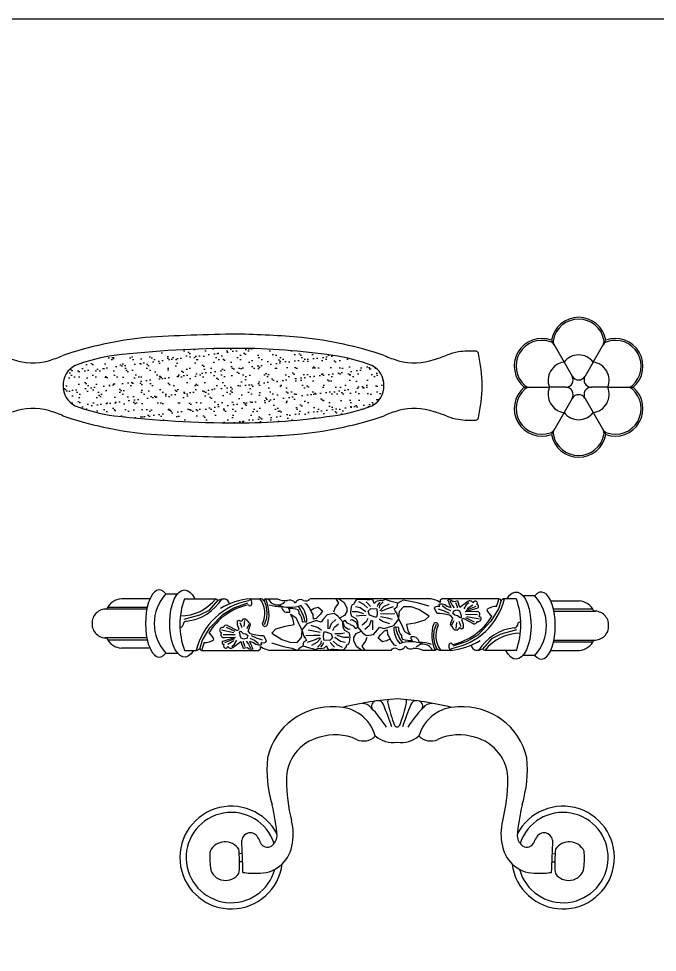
# Model space of a CAD drawing. Header units: millimetres. Extents: x -159347 to -158123, y -76894 to -75818.
# Drawn here: x -158909.2 to -158735.9, y -76071.7 to -75818.3 of the extents above; entities that cross this region are included whole.
import ezdxf

# ---------------------------------------------------------------- set-up
doc = ezdxf.new("R2010")
doc.units = ezdxf.units.MM
doc.header["$LTSCALE"] = 2
doc.header["$MEASUREMENT"] = 0
doc.layers.get('0').update_dxf_attribs({"linetype": 'CONTINUOUS'})
doc.layers.add('标注', color=7, linetype='CONTINUOUS', lineweight=25)

# ---------------------------------------------------------------- blocks, each defined once
blk = doc.blocks.new('A$C43F54033')
at = {"color": 0, "lineweight": -3}
for p, q in [((12.44, 11.05), (14.44, 11.05)), ((9.77, 10.21), (4.97, 10.21)), ((15.57, 10.21), (20.87, 10.21)), ((19.77, 8.25), (21.28, 9.98)), ((21.28, 9.98), (21.91, 10.21)), ((21.91, 10.21), (22.29, 10.21)), ((23.89, 8.69), (26.27, 9.49)), ((26.67, 10.21), (28.33, 10.21)), ((28.99, 9.88), (29.31, 9.11)), ((29.22, 10.21), (31.27, 10.21)), ((36.75, 10.21), (57.1, 10.21)), ((41.56, 9.47), (41, 8.7)), ((41.08, 10.21), (41.56, 9.47)), ((41.62, 10.21), (42.43, 9.63)), ((42.43, 9.63), (42.95, 8.65)), ((44.22, 9.56), (44.14, 9.29)), ((44.54, 10), (44.22, 9.56)), ((44.77, 10.1), (44.54, 10)), ((45.63, 10.06), (44.77, 10.1)), ((45.82, 9.24), (44.95, 9.67)), ((46.36, 10.01), (45.63, 10.06)), ((46.51, 9.38), (46.2, 9.69)), ((46.7, 10.01), (46.36, 10.01)), ((47.08, 10.11), (46.7, 10.01)), ((47.41, 9.91), (47.08, 10.11)), ((47.59, 9.42), (47.41, 9.91)), ((47.92, 9.75), (47.59, 9.42)), ((48.54, 9.9), (47.92, 9.75)), ((48.54, 9.65), (48.11, 9.14)), ((49.1, 9.67), (48.47, 9.05)), ((48.92, 9.83), (48.54, 9.9)), ((49.45, 10.05), (48.92, 9.83)), ((49.94, 9.89), (49.45, 10.05)), ((50.42, 9.76), (49.94, 9.89)), ((51.54, 9.44), (50.42, 9.76)), ((52.06, 9.75), (51.54, 9.44)), ((52.43, 10.21), (52.06, 9.75)), ((52.06, 9.75), (52.06, 9.75)), ((53.41, 9.82), (52.43, 10.21)), ((54.83, 9.54), (53.41, 9.82)), ((56.84, 8.93), (54.83, 9.54)), ((57.94, 9.96), (57.1, 10.21)), ((58.23, 9.84), (57.94, 9.96)), ((58.7, 9.55), (58.23, 9.84)), ((59.01, 10.21), (58.67, 9.96)), ((58.67, 9.96), (58.7, 9.55)), ((68.61, 10.21), (59.01, 10.21)), ((59.98, 9.96), (60.16, 10.08)), ((60.21, 9.52), (59.98, 9.96)), ((60.16, 10.08), (60.61, 9.98)), ((60.25, 9.25), (60.21, 9.52)), ((60.72, 9.16), (60.39, 9.81)), ((60.61, 9.98), (60.91, 9.75)), ((60.91, 9.75), (61.32, 9.81)), ((61.26, 9.59), (61.54, 8.89)), ((61.32, 9.81), (61.59, 9.88)), ((61.59, 9.88), (61.64, 9.81)), ((62.01, 8.72), (61.64, 9.81)), ((63.35, 9.74), (62.01, 8.72)), ((63.53, 9.54), (63.1, 9.16)), ((68.95, 9.92), (68.5, 8.48)), ((71.53, 10.21), (69.53, 10.21)), ((74.66, 10.68), (72.66, 10.68)), ((77.32, 9.85), (82.13, 9.85)), ((9.24, 8.46), (2.2, 8.46)), ((9.24, 8.74), (2.64, 8.74)), ((18.2, 7.49), (19.77, 8.25)), ((22.08, 7.62), (23.89, 8.69)), ((29.31, 9.11), (29.49, 7.91)), ((29.49, 7.91), (29.42, 6.86)), ((36.21, 9.27), (35.85, 9.37)), ((36.63, 8.7), (36.21, 9.27)), ((36.99, 7.97), (36.63, 8.7)), ((36.88, 8.29), (37.46, 8.61)), ((37.29, 7.53), (36.99, 7.97)), ((37.46, 8.61), (38.12, 8.79)), ((38.12, 8.79), (38.86, 8.14)), ((38.86, 8.14), (38.49, 7.59)), ((41, 8.7), (40.73, 7.95)), ((42.97, 8.05), (42.56, 7.38)), ((42.95, 8.65), (42.97, 8.05)), ((43.68, 8.82), (43.58, 7.9)), ((43.58, 7.9), (43.69, 7.3)), ((43.84, 9.16), (43.68, 8.82)), ((44.73, 8), (43.83, 8)), ((44.14, 9.29), (43.84, 9.16)), ((45.19, 8.66), (44.41, 8.84)), ((45.83, 7.66), (44.73, 8)), ((46.16, 7.98), (45.19, 8.66)), ((46.42, 8.66), (45.82, 9.24)), ((46.96, 8.89), (46.51, 9.38)), ((46.57, 8.1), (46.99, 8.56)), ((46.8, 7.4), (46.57, 8.1)), ((46.99, 8.56), (48.03, 8.51)), ((48.03, 8.51), (48.08, 7.67)), ((48.11, 9.14), (48.08, 8.88)), ((48.47, 9.05), (48.42, 8.61)), ((49.14, 8.84), (48.53, 8.16)), ((49.61, 8.45), (48.72, 8.02)), ((50.07, 9.31), (49.14, 8.84)), ((50.76, 8.82), (49.61, 8.45)), ((50.92, 8.52), (51.45, 8.84)), ((51.13, 8.19), (50.92, 8.52)), ((51.38, 7.78), (51.13, 8.19)), ((51.45, 8.84), (51.54, 9.44)), ((51.77, 7.62), (51.84, 8.09)), ((52.51, 8.85), (51.84, 8.09)), ((53.78, 8.82), (52.51, 8.85)), ((55.08, 8.39), (53.78, 8.82)), ((56.81, 7.29), (55.08, 8.39)), ((57.75, 8.59), (57.88, 8.85)), ((57.97, 8.09), (57.75, 8.59)), ((57.88, 8.85), (58.16, 8.97)), ((58.18, 7.68), (57.97, 8.09)), ((58.16, 8.97), (58.52, 8.92)), ((59.43, 8.09), (58.42, 8.45)), ((58.52, 8.92), (58.64, 8.92)), ((58.53, 9.17), (58.6, 9.31)), ((58.64, 8.92), (58.53, 9.17)), ((58.6, 9.31), (59.05, 9.35)), ((59.69, 8.49), (59.01, 9.02)), ((59.05, 9.35), (59.49, 9.22)), ((60.26, 7.69), (59.43, 8.09)), ((59.49, 9.22), (59.88, 8.92)), ((60.51, 8.15), (59.69, 8.49)), ((59.88, 8.92), (60.15, 8.82)), ((60.15, 8.82), (60.4, 8.77)), ((60.53, 8.75), (60.25, 9.25)), ((60.4, 8.77), (60.53, 8.75)), ((61.12, 8.64), (60.72, 9.16)), ((60.84, 7.71), (60.97, 8.14)), ((60.97, 8.14), (61.49, 8.31)), ((61.49, 8.31), (61.94, 8.14)), ((61.54, 8.89), (61.56, 8.64)), ((61.94, 8.14), (62.1, 7.73)), ((63.1, 9.16), (62.68, 8.5)), ((65.01, 8.63), (62.9, 7.97)), ((64.76, 8.02), (62.9, 7.97)), ((64.69, 8.87), (63.01, 8.22)), ((64.2, 9.14), (63.22, 8.53)), ((68.5, 8.48), (67.24, 6.42)), ((77.86, 8.48), (84.4, 8.48)), ((77.86, 8.1), (84.9, 8.1)), ((15.52, 6.76), (18.2, 7.49)), ((19.85, 5.28), (22.08, 7.62)), ((24.55, 6.48), (24.8, 6.6)), ((24.55, 5.78), (24.55, 6.48)), ((24.8, 6.6), (25, 6.47)), ((25, 6.47), (25.2, 6.43)), ((25.2, 6.43), (25.34, 6.59)), ((25.34, 6.59), (25.56, 6.79)), ((25.56, 6.79), (25.87, 6.81)), ((25.7, 6.52), (25.61, 5.51)), ((25.87, 6.81), (26.16, 6.6)), ((26.16, 6.6), (26.29, 6.35)), ((26.29, 6.35), (26.4, 6.2)), ((29.42, 6.86), (29.03, 5.77)), ((33.84, 6.86), (33.47, 7.59)), ((33.47, 7.59), (34.36, 7.06)), ((34.07, 5.85), (33.84, 6.86)), ((34.36, 7.06), (34.88, 5.92)), ((37.84, 6.52), (36.22, 5.99)), ((37.36, 6.74), (37.29, 7.53)), ((37.77, 6.9), (37.36, 6.74)), ((38.49, 7.59), (37.77, 6.9)), ((38.07, 6.45), (37.84, 6.52)), ((38.62, 6.28), (38.07, 6.45)), ((38.95, 6.74), (38.62, 6.28)), ((39.63, 7.5), (38.95, 6.74)), ((40.8, 7.69), (39.63, 7.5)), ((39.75, 6.72), (39.76, 5.94)), ((40.36, 6.05), (41.13, 6.68)), ((41.45, 7.29), (40.8, 7.69)), ((42.27, 6.31), (41.45, 7.29)), ((42.56, 7.38), (41.74, 6.94)), ((42.27, 6.31), (42.6, 6.59)), ((42.34, 5.34), (42.27, 6.31)), ((42.59, 5.42), (42.27, 6.31)), ((42.6, 6.59), (42.98, 6.14)), ((43.58, 6.61), (43.86, 6.67)), ((43.69, 7.3), (44.47, 6.85)), ((43.86, 6.67), (44.5, 6.28)), ((44.47, 6.85), (44.75, 6.36)), ((45.12, 7.34), (44.54, 7.24)), ((44.75, 6.36), (44.82, 5.39)), ((46.19, 7.37), (45.12, 7.34)), ((46.48, 6.85), (46.2, 6.29)), ((47.06, 6.58), (46.74, 5.65)), ((47.71, 7.09), (46.8, 7.4)), ((47.34, 5.75), (47.33, 6.55)), ((47.94, 7.09), (47.71, 7.09)), ((48.08, 7.67), (47.94, 7.09)), ((48.98, 6.34), (48.39, 6.77)), ((49.79, 6.91), (48.62, 7.14)), ((49.78, 7.63), (48.65, 7.64)), ((50.2, 5.95), (48.98, 6.34)), ((51.05, 7.68), (49.78, 7.63)), ((50.66, 6.72), (49.79, 6.91)), ((50.88, 5.71), (51.72, 6.74)), ((51.72, 6.74), (51.38, 7.78)), ((51.72, 6.74), (51.77, 7.62)), ((52.22, 5.78), (51.72, 6.74)), ((56.09, 6.58), (54.47, 6.1)), ((56.81, 7.29), (56.09, 6.58)), ((58.68, 7.69), (58.18, 7.68)), ((59.5, 7.58), (58.68, 7.69)), ((60.26, 7.41), (59.5, 7.58)), ((60.53, 7.28), (60.26, 7.41)), ((60.81, 6.91), (60.53, 7.28)), ((60.53, 6.24), (60.68, 6.62)), ((60.65, 5.83), (61.02, 6.56)), ((60.68, 6.62), (60.81, 6.91)), ((61.15, 7.42), (60.84, 7.71)), ((61.61, 7.35), (61.15, 7.42)), ((62.03, 6.98), (61.61, 7.35)), ((62.21, 5.48), (61.86, 6.33)), ((62.21, 7), (62.03, 6.98)), ((62.1, 7.73), (62.15, 7.55)), ((62.15, 7.55), (62.25, 7.16)), ((62.25, 7.16), (62.21, 7)), ((62.63, 6.84), (62.3, 6.68)), ((62.3, 6.68), (62.55, 5.92)), ((64.28, 5.99), (62.63, 6.84)), ((64.97, 7.51), (62.98, 7.52)), ((64.5, 6.28), (63, 6.96)), ((65.29, 6.75), (63.21, 7.17)), ((67.24, 6.42), (65.01, 4.08)), ((18.6, 3.22), (19.85, 5.28)), ((21.8, 4.94), (23.89, 4.52)), ((22.6, 5.42), (24.1, 4.74)), ((22.81, 5.7), (24.46, 4.85)), ((24.46, 4.85), (24.8, 5.02)), ((24.8, 5.02), (24.55, 5.78)), ((24.89, 6.22), (25.23, 5.36)), ((26.45, 5.87), (26.07, 5.14)), ((26.41, 5.08), (26.29, 4.79)), ((26.29, 4.79), (26.56, 4.42)), ((26.4, 6.2), (26.58, 6.06)), ((26.56, 5.45), (26.41, 5.08)), ((26.68, 5.82), (26.56, 5.45)), ((26.58, 6.06), (26.68, 5.82)), ((30.28, 4.41), (31.01, 5.12)), ((31.01, 5.12), (32.63, 5.6)), ((32.63, 5.6), (34.07, 5.85)), ((34.88, 5.92), (35.38, 4.95)), ((35.38, 4.95), (35.32, 4.08)), ((36.22, 5.99), (35.38, 4.95)), ((35.38, 4.95), (35.72, 3.92)), ((36.44, 4.97), (37.3, 4.79)), ((36.9, 5.75), (38.11, 5.36)), ((37.3, 4.79), (38.47, 4.56)), ((38.11, 5.36), (38.71, 4.93)), ((39.76, 5.94), (39.77, 5.15)), ((40.04, 5.11), (40.36, 6.05)), ((40.61, 4.85), (40.89, 5.41)), ((40.89, 5.41), (41.58, 5.95)), ((42.63, 4.84), (42.34, 5.34)), ((43.23, 5.02), (42.59, 5.42)), ((43.41, 4.39), (42.63, 4.84)), ((42.98, 6.14), (43.52, 5.92)), ((43.52, 5.09), (43.23, 5.02)), ((44.12, 5.56), (43.58, 5.78)), ((44.5, 5.11), (44.12, 5.56)), ((44.5, 6.28), (44.82, 5.39)), ((44.82, 5.39), (44.5, 5.11)), ((44.54, 4.32), (45.36, 4.76)), ((44.82, 5.39), (45.65, 4.41)), ((46.2, 6.29), (45.52, 5.75)), ((46.74, 5.65), (45.97, 5.02)), ((47.35, 4.98), (47.34, 5.75)), ((47.47, 4.2), (48.15, 4.96)), ((48.15, 4.96), (48.47, 5.42)), ((48.47, 5.42), (49.03, 5.25)), ((48.6, 4.11), (49.32, 4.8)), ((49.03, 5.25), (49.26, 5.17)), ((49.26, 5.17), (50.88, 5.71)), ((49.32, 4.8), (49.74, 4.96)), ((49.74, 4.96), (49.81, 4.16)), ((52.74, 4.64), (52.22, 5.78)), ((54.47, 6.1), (53.02, 5.85)), ((53.02, 5.85), (53.25, 4.83)), ((53.25, 4.83), (53.63, 4.1)), ((57.61, 3.79), (57.67, 4.84)), ((57.67, 4.84), (58.06, 5.92)), ((60.42, 5.88), (60.53, 6.24)), ((60.52, 5.64), (60.42, 5.88)), ((60.7, 5.5), (60.52, 5.64)), ((60.81, 5.35), (60.7, 5.5)), ((60.93, 5.1), (60.81, 5.35)), ((61.22, 4.89), (60.93, 5.1)), ((61.54, 4.91), (61.22, 4.89)), ((61.4, 5.18), (61.48, 6.19)), ((61.75, 5.11), (61.54, 4.91)), ((61.89, 5.27), (61.75, 5.11)), ((62.1, 5.23), (61.89, 5.27)), ((62.3, 5.1), (62.1, 5.23)), ((62.55, 5.22), (62.3, 5.1)), ((62.55, 5.92), (62.55, 5.22)), ((71.58, 4.94), (68.9, 4.2)), ((9.24, 3.6), (2.2, 3.6)), ((9.24, 3.22), (2.7, 3.22)), ((18.15, 1.77), (18.6, 3.22)), ((22.08, 3.07), (24.19, 3.72)), ((22.13, 4.19), (24.12, 4.17)), ((22.33, 3.67), (24.19, 3.72)), ((22.4, 2.83), (24.08, 3.47)), ((22.89, 2.56), (23.88, 3.17)), ((24, 2.53), (24.42, 3.19)), ((24.85, 4.54), (24.88, 4.7)), ((24.95, 4.15), (24.85, 4.54)), ((24.88, 4.7), (25.06, 4.72)), ((24.99, 3.96), (24.95, 4.15)), ((25.16, 3.56), (24.99, 3.96)), ((25.06, 4.72), (25.48, 4.35)), ((25.61, 3.39), (25.16, 3.56)), ((25.48, 4.35), (25.94, 4.27)), ((26.13, 3.56), (25.61, 3.39)), ((25.94, 4.27), (26.25, 3.99)), ((26.25, 3.99), (26.13, 3.56)), ((26.56, 4.42), (26.84, 4.28)), ((26.59, 3.54), (27.41, 3.21)), ((26.84, 4.28), (27.6, 4.12)), ((26.84, 4), (27.66, 3.61)), ((27.41, 3.21), (28.08, 2.68)), ((27.6, 4.12), (28.42, 4.01)), ((27.66, 3.61), (28.68, 3.25)), ((28.42, 4.01), (28.92, 4.01)), ((28.92, 4.01), (29.12, 3.6)), ((29.12, 3.6), (29.34, 3.1)), ((30.28, 4.41), (32.02, 3.31)), ((32.02, 3.31), (33.32, 2.88)), ((34.59, 2.84), (35.25, 3.61)), ((35.32, 4.08), (35.25, 3.61)), ((36.17, 3.17), (35.65, 2.86)), ((35.72, 3.92), (35.97, 3.51)), ((35.97, 3.51), (36.17, 3.17)), ((36.04, 4.02), (37.32, 4.07)), ((36.33, 2.88), (37.49, 3.25)), ((37.32, 4.07), (38.45, 4.06)), ((37.49, 3.25), (38.38, 3.67)), ((37.96, 2.86), (38.57, 3.53)), ((39.01, 4.03), (39.15, 4.61)), ((39.07, 3.18), (39.01, 4.03)), ((40.11, 3.14), (39.07, 3.18)), ((39.15, 4.61), (39.39, 4.61)), ((39.39, 4.61), (40.3, 4.29)), ((40.53, 3.59), (40.11, 3.14)), ((40.3, 4.29), (40.53, 3.59)), ((40.9, 4.33), (41.98, 4.35)), ((40.94, 3.72), (41.91, 3.04)), ((41.27, 4.04), (42.37, 3.7)), ((41.98, 4.35), (42.55, 4.46)), ((42.37, 3.7), (43.26, 3.7)), ((43.52, 3.8), (43.41, 4.39)), ((43.41, 2.88), (43.52, 3.8)), ((44.12, 3.65), (44.54, 4.32)), ((44.15, 3.05), (44.12, 3.65)), ((45.65, 4.41), (46.3, 4)), ((46.1, 3), (46.37, 3.75)), ((46.3, 4), (47.47, 4.2)), ((48.24, 3.56), (48.6, 4.11)), ((48.98, 2.91), (48.24, 3.56)), ((50.22, 3.41), (49.64, 3.09)), ((49.81, 4.16), (50.11, 3.73)), ((50.11, 3.73), (50.47, 3)), ((53.63, 4.1), (52.74, 4.64)), ((57.79, 2.58), (57.61, 3.79)), ((65.01, 4.08), (63.21, 3.01)), ((67.32, 3.44), (65.82, 1.72)), ((68.9, 4.2), (67.32, 3.44)), ((77.86, 3.24), (84.9, 3.24)), ((9.77, 1.85), (4.97, 1.85)), ((23.57, 2.16), (24, 2.53)), ((23.74, 1.96), (25.08, 2.98)), ((25.08, 2.98), (25.45, 1.89)), ((25.51, 1.81), (25.45, 1.89)), ((25.77, 1.89), (25.51, 1.81)), ((25.55, 2.8), (25.54, 3.05)), ((25.84, 2.11), (25.55, 2.8)), ((26.19, 1.95), (25.77, 1.89)), ((25.98, 3.05), (26.38, 2.54)), ((26.48, 1.71), (26.19, 1.95)), ((26.38, 2.54), (26.7, 1.89)), ((26.94, 1.62), (26.48, 1.71)), ((26.69, 2.93), (26.57, 2.95)), ((26.57, 2.95), (26.85, 2.44)), ((26.95, 2.88), (26.69, 2.93)), ((26.85, 2.44), (26.88, 2.17)), ((26.88, 2.17), (27.12, 1.74)), ((27.12, 1.74), (26.94, 1.62)), ((27.22, 2.77), (26.95, 2.88)), ((27.61, 2.48), (27.22, 2.77)), ((28.05, 2.35), (27.61, 2.48)), ((28.5, 2.38), (28.05, 2.35)), ((28.09, 1.49), (28.42, 1.74)), ((28.42, 1.74), (28.4, 2.15)), ((28.4, 2.15), (28.86, 1.86)), ((28.57, 2.77), (28.46, 2.77)), ((28.46, 2.77), (28.57, 2.53)), ((28.57, 2.53), (28.5, 2.38)), ((28.94, 2.72), (28.57, 2.77)), ((28.86, 1.86), (29.15, 1.74)), ((29.22, 2.85), (28.94, 2.72)), ((29.15, 1.74), (29.99, 1.49)), ((29.34, 3.1), (29.22, 2.85)), ((30.26, 2.76), (32.27, 2.16)), ((32.27, 2.16), (33.69, 1.88)), ((33.32, 2.88), (34.59, 2.84)), ((33.69, 1.88), (34.67, 1.74)), ((34.67, 1.74), (35.04, 1.94)), ((35.04, 1.94), (35.56, 2.26)), ((35.04, 1.94), (35.04, 1.94)), ((35.65, 2.86), (35.56, 2.26)), ((35.56, 2.26), (36.68, 1.94)), ((36.68, 1.94), (37.16, 1.81)), ((37.03, 2.39), (37.96, 2.86)), ((37.16, 1.81), (37.65, 1.65)), ((37.65, 1.65), (38.18, 1.87)), ((37.99, 2.02), (38.62, 2.65)), ((38.18, 1.87), (38.55, 1.8)), ((38.55, 1.8), (39.18, 1.95)), ((38.56, 2.05), (38.99, 2.56)), ((38.62, 2.65), (38.67, 3.09)), ((38.99, 2.56), (39.01, 2.82)), ((39.18, 1.95), (39.51, 2.28)), ((39.51, 2.28), (39.69, 1.79)), ((39.69, 1.79), (40.02, 1.59)), ((40.02, 1.59), (40.4, 1.69)), ((40.13, 2.81), (40.59, 2.32)), ((40.4, 1.69), (40.74, 1.68)), ((40.59, 2.32), (40.89, 2.01)), ((40.68, 3.04), (41.28, 2.46)), ((40.74, 1.68), (41.46, 1.64)), ((41.28, 2.46), (42.14, 2.02)), ((41.46, 1.64), (42.32, 1.6)), ((41.91, 3.04), (42.69, 2.86)), ((42.32, 1.6), (42.56, 1.7)), ((42.56, 1.7), (42.87, 2.14)), ((42.87, 2.14), (42.95, 2.41)), ((42.95, 2.41), (43.26, 2.54)), ((43.26, 2.54), (43.41, 2.88)), ((44.66, 2.07), (44.15, 3.05)), ((45.47, 1.49), (44.66, 2.07)), ((45.53, 2.23), (46.1, 3)), ((46.01, 1.49), (45.53, 2.23)), ((49.64, 3.09), (48.98, 2.91)), ((50.47, 3), (50.88, 2.42)), ((50.88, 2.42), (51.24, 2.33)), ((58.1, 1.82), (57.79, 2.58)), ((63.21, 3.01), (60.83, 2.2)), ((65.82, 1.72), (65.18, 1.49)), ((77.86, 2.96), (84.46, 2.96)), ((12.44, 1.01), (14.44, 1.01)), ((15.57, 1.49), (17.56, 1.49)), ((18.49, 1.49), (28.09, 1.49)), ((29.99, 1.49), (50.35, 1.49)), ((57.87, 1.49), (55.82, 1.49)), ((60.43, 1.49), (58.77, 1.49)), ((65.18, 1.49), (64.81, 1.49)), ((71.53, 1.49), (66.22, 1.49)), ((74.66, 0.65), (72.66, 0.65)), ((77.32, 1.49), (82.13, 1.49))]:
    blk.add_line(p, q, dxfattribs=at)
for centre, radius, start, end in [((17.89, 6.03), 7.41, 137.3791, 222.6209), ((5.17, 7.31), 2.91, 93.8996, 156.6646), ((27.56, 5.85), 12.76, 160.0411, 199.9589), ((14.97, 14.81), 7.49, 269.3817, 322.0438), ((14.99, 14.51), 8.16, 276.4276, 328.1344), ((28.38, -1.09), 11.12, 99.954, 166.5715), ((27.66, 21.95), 13.57, 239.9814, 241.9538), ((27.9, -2.09), 12.35, 95.7161, 120.4268), ((22.11, 9.11), 1.11, 12.0396, 80.8188), ((26.67, 9.78), 0.229, 10.6661, 159.3571), ((25.41, 9.48), 1.53, 348.1488, 12.9861), ((25.11, 7.74), 4.03, 334.4687, 37.7773), ((28.31, 9.34), 0.868, 38.276, 91.0893), ((29.53, 9.75), 0.551, 123.3721, 166.3215), ((24.2, 7.65), 5.64, 340.0907, 26.9702), ((31.25, 10.84), 1.68, 202.084, 316.4333), ((32.65, 12.92), 3.04, 243.1646, 275.7737), ((33.33, 8.78), 1.18, 52.7866, 108.4572), ((34.25, 9.77), 0.215, 195.3568, 3.9473), ((35.15, 9.11), 0.957, 57.7783, 136.3829), ((36.04, 10.69), 0.856, 243.8112, 325.6658), ((58.72, 12.79), 11.12, 279.954, 346.5715), ((63.69, 9.26), 0.58, 24.9222, 125.155), ((64.58, 9.44), 0.377, 325.0455, 170.2255), ((58.56, 12.59), 10.32, 339.0412, 346.6449), ((68.6, 9.85), 0.359, 12.3159, 88.3117), ((69.73, 9.06), 1.16, 99.5805, 131.9555), ((59.53, 5.85), 12.76, 340.0411, 19.9589), ((69.2, 5.67), 7.41, 317.3791, 42.6209), ((81.93, 6.95), 2.91, 23.3354, 86.1004), ((2.35, 6.12), 2.35, 86.2957, 182.1148), ((28.53, -0.89), 10.32, 102.1198, 149.0821), ((26.64, 9.28), 0.286, 195.7842, 337.3363), ((32.32, 17.41), 8.58, 253.3674, 267.3795), ((33.35, 14.49), 5.73, 248.4955, 290.1479), ((33.61, 9.33), 1.76, 196.2976, 228.3156), ((33.01, 9.48), 1.57, 248.729, 282.5591), ((33.27, 3.85), 4.7, 71.7292, 92.5466), ((32.86, 8.08), 0.505, 345.2539, 67.2822), ((34.31, 7.85), 0.624, 347.8809, 47.0126), ((29.26, 4.9), 6.82, 13.5932, 36.2568), ((32.16, 6.39), 4.06, 0.5289, 41.3215), ((64.92, 7.57), 0.477, 314.9018, 108.7578), ((64.86, 8.91), 0.32, 298.5316, 84.1056), ((68.07, 6.47), 2.43, 86.8581, 128.7027), ((68.33, 8.9), 1.85, 196.7689, 240.6848), ((84.75, 5.75), 2.35, 357.8852, 93.7043), ((15.86, 5.93), 0.482, 85.5201, 167.6603), ((33.61, 6.42), 1.85, 357.1559, 44.7607), ((35.61, 6.62), 0.326, 242.5803, 314.529), ((36.02, 6.53), 0.234, 219.5234, 332.4855), ((58.56, 12.59), 10.32, 282.1198, 329.0821), ((64.48, 6.47), 0.511, 247.3401, 349.6135), ((65.14, 6.8), 0.451, 250.0456, 75.0684), ((72.3, 5.73), 0.597, 90.9892, 185.5626), ((2.35, 5.94), 2.35, 177.8852, 273.7043), ((14.8, 5.97), 0.597, 270.9892, 5.5626), ((21.96, 4.9), 0.451, 70.0456, 255.0684), ((22.62, 5.23), 0.511, 67.3401, 169.6135), ((29.16, 5.96), 0.414, 173.8333, 326.0532), ((51.08, 5.17), 0.234, 39.5234, 152.4855), ((54.94, 5.31), 4.06, 180.5289, 221.3215), ((57.84, 6.8), 6.82, 193.5932, 216.2568), ((51.49, 5.08), 0.326, 62.5803, 134.529), ((53.49, 5.28), 1.85, 177.1559, 224.7607), ((62.9, 4.05), 5.64, 160.0907, 206.9702), ((57.94, 5.74), 0.414, 353.8333, 146.0532), ((61.98, 3.96), 4.03, 154.4687, 217.7773), ((72.11, -2.82), 8.16, 96.4276, 148.1344), ((71.23, 5.77), 0.482, 265.5201, 347.6603), ((84.75, 5.58), 2.35, 266.2957, 2.1148), ((5.17, 4.75), 2.91, 203.3354, 266.1004), ((19.02, 5.22), 2.43, 266.8581, 308.7027), ((18.77, 2.79), 1.85, 16.7689, 60.6848), ((22.18, 4.13), 0.477, 134.9018, 288.7578), ((52.78, 3.84), 0.624, 167.8809, 227.0126), ((53.83, 7.85), 4.7, 251.7292, 272.5466), ((54.23, 3.62), 0.505, 165.2539, 247.2822), ((54.09, 2.22), 1.57, 68.729, 102.5591), ((53.49, 2.37), 1.76, 16.2976, 48.3156), ((72.13, -3.12), 7.49, 89.3817, 142.0438), ((81.93, 4.39), 2.91, 273.8996, 336.6646), ((17.37, 2.64), 1.16, 279.5805, 311.9555), ((18.5, 1.85), 0.359, 192.3159, 268.3117), ((28.53, -0.89), 10.32, 159.0412, 166.6449), ((22.24, 2.79), 0.32, 118.5316, 264.1056), ((22.51, 2.25), 0.377, 145.0455, 350.2255), ((23.41, 2.44), 0.58, 204.9222, 305.155), ((51.06, 1.01), 0.856, 63.8112, 145.6658), ((51.94, 2.59), 0.957, 237.7783, 316.3829), ((53.74, -2.79), 5.73, 68.4955, 110.1479), ((52.85, 1.93), 0.215, 15.3568, 183.9473), ((53.77, 2.92), 1.18, 232.7866, 288.4572), ((54.45, -1.22), 3.04, 63.1646, 95.7737), ((55.84, 0.86), 1.68, 22.084, 136.4333), ((54.78, -5.71), 8.58, 73.3674, 87.3795), ((57.57, 1.95), 0.551, 303.3721, 346.3215), ((58.79, 2.36), 0.868, 218.276, 271.0893), ((61.69, 2.22), 1.53, 168.1488, 192.9861), ((60.46, 2.42), 0.286, 15.7842, 157.3363), ((60.42, 1.92), 0.229, 190.6661, 339.3571), ((59.2, 13.78), 12.35, 275.7161, 300.4268), ((64.99, 2.59), 1.11, 192.0396, 260.8188), ((59.44, -10.26), 13.57, 59.9814, 61.9538)]:
    blk.add_arc(centre, radius, start, end, dxfattribs=at)
for centre, major_axis in [((11.35, 6.03), (0, 5.67)), ((75.74, 5.67), (0, -5.67))]:
    blk.add_ellipse(centre, major_axis=major_axis, ratio=0.412632, start_param=5.799558, end_param=9.908405, dxfattribs=at)
at = {"color": 0, "lineweight": -3, "extrusion": (0, 0, -1)}
for centre, major_axis in [((15.61, 6.03), (0, 5.67)), ((71.49, 5.67), (0, -5.67))]:
    blk.add_ellipse(centre, major_axis=major_axis, ratio=0.444475, start_param=2.499619, end_param=7.025747, dxfattribs=at)
blk = doc.blocks.new('ls123457')
at = {"color": 0, "lineweight": -3}
for p, q in [((327229.9, 85289.31), (327229.08, 85289.27)), ((327313.95, 85289.31), (327314.77, 85289.27)), ((327229.98, 85287.11), (327229.14, 85287.11)), ((327313.86, 85287.11), (327314.71, 85287.11))]:
    blk.add_line(p, q, dxfattribs=at)
for centre, radius, start, end in [((327278.52, 85241.5), 90.06, 94.2, 103.7064), ((327266.45, 85329.29), 1.49, 111.3484, 205.4573), ((327266.81, 85329.29), 1.5, 18.5514, 99.5634), ((327271.02, 85330.47), 1.68, 157.7836, 202.9703), ((327265.33, 85241.5), 90.06, 76.2936, 85.8), ((327272.82, 85330.47), 1.68, 337.0297, 22.2164), ((327277.04, 85329.29), 1.5, 80.4366, 161.4486), ((327277.38, 85329.29), 1.5, 334.7507, 66.9643), ((327254.22, 85311.21), 17.96, 86.1777, 166.819), ((327255.57, 85318.27), 10.85, 15.8481, 90.7988), ((327262.34, 85326.78), 3.31, 39.5709, 89.0438), ((327240.86, 85305.76), 33.35, 32.4027, 43.9104), ((324618.15, 84326.8), 2833.53, 20.5998, 20.72993), ((327304.75, 85337.77), 36.17, 192.7071, 202.0509), ((327239.09, 85337.77), 36.17, 337.9491, 347.2929), ((329925.7, 84326.8), 2833.53, 159.27007, 159.4002), ((327302.99, 85305.76), 33.35, 136.0896, 147.5973), ((327288.28, 85318.27), 10.85, 89.2012, 164.1519), ((327281.51, 85326.78), 3.31, 90.9562, 140.4291), ((327289.63, 85311.21), 17.96, 13.181, 93.8223), ((327271.9, 85324.39), 0.694, 196.229, 272.0203), ((327271.95, 85324.39), 0.694, 267.9797, 343.771), ((327253.73, 85309.37), 11.86, 103.7196, 181.5912), ((327255.13, 85307.45), 14.09, 65.8418, 107.409), ((327262.81, 85324.32), 4.45, 244.5403, 315.9671), ((327270.85, 85327.07), 7.59, 230.3093, 278.1169), ((327273, 85327.07), 7.59, 261.8831, 309.6907), ((327281.04, 85324.32), 4.45, 224.0329, 295.4597), ((327288.72, 85307.45), 14.09, 72.591, 114.1582), ((327290.12, 85309.37), 11.86, 358.4088, 76.2804), ((327270.92, 85312.27), 34.32, 174.9286, 196.4634), ((327272.93, 85312.27), 34.32, 343.5366, 5.0714), ((327286.19, 85309.37), 44.32, 179.9882, 194.5731), ((327257.66, 85309.37), 44.32, 345.4269, 0.0118), ((327183.35, 85289.41), 56.22, 4.7254, 13.5104), ((327360.5, 85289.41), 56.22, 166.4896, 175.2746), ((327226.92, 85288.23), 13.94, 27.0582, 352.8692), ((327226.92, 85288.23), 12.25, 18.282, 344.9374), ((327316.93, 85288.23), 13.94, 187.1308, 152.9418), ((327316.93, 85288.23), 12.25, 195.0626, 161.718), ((327229.62, 85294.64), 14.13, 346.2816, 14.6428), ((327314.22, 85294.64), 14.13, 165.3572, 193.7184), ((327232.08, 85292.59), 2.35, 27.8041, 171.285), ((327311.77, 85292.59), 2.35, 8.715, 152.1959), ((327225.24, 85287.92), 4.55, 34.1226, 152.7395), ((325279.23, 85215.38), 1952.08, 2.02058, 2.27745), ((327230.47, 85291.06), 4.53, 14.85, 35.5271), ((327235.3, 85294.59), 4.11, 307.6755, 352.3068), ((327308.54, 85294.59), 4.11, 187.6932, 232.3245), ((327313.38, 85291.06), 4.53, 144.4729, 165.15), ((329264.62, 85215.38), 1952.08, 177.72255, 177.97942), ((327318.61, 85287.92), 4.55, 27.2605, 145.8774), ((327248.81, 85288.1), 27.69, 176.0427, 185.4487), ((327180.58, 85286.83), 48.56, 359.1598, 4.3055), ((327234.47, 85293.01), 9.04, 266.5385, 349.0337), ((327236.73, 85293.12), 2.09, 205.6208, 301.2698), ((327309.38, 85293.01), 9.04, 190.9663, 273.4615), ((327307.12, 85293.12), 2.09, 238.7302, 334.3792), ((327363.27, 85286.83), 48.56, 175.6945, 180.8402), ((327295.04, 85288.1), 27.69, 354.5513, 3.9573), ((327225.14, 85285.99), 3.92, 187.5966, 264.8711), ((327220.85, 85285.68), 8.3, 347.3344, 3.0594), ((327323, 85285.68), 8.3, 176.9406, 192.6656), ((327318.71, 85285.99), 3.92, 275.1289, 352.4034), ((327225.44, 85286.32), 4.28, 261.2654, 324.9794), ((327232.99, 85301.24), 17.28, 260.3468, 273.1021), ((327310.86, 85301.24), 17.28, 266.8979, 279.6532), ((327318.41, 85286.32), 4.28, 215.0206, 278.7346)]:
    blk.add_arc(centre, radius, start, end, dxfattribs=at)
blk = doc.blocks.new('SD')
at = {"lineweight": -3}
h = blk.add_hatch(dxfattribs=at)
h.set_pattern_fill('AR-SAND', color=0, scale=0.1, style=0)
h.set_pattern_definition([(37.5, (0, 0), (-0.16000313, 4.89413237), [0, -3.8608, 0, -4.318, 0, -4.1275]), (7.5, (0, 0), (4.49523283, 7.168251), [0, -2.0828, 0, -3.4798, 0, -1.3335]), (327.5, (-3.124, 0), (7.9099237, 0.01437185), [0, -1.27, 0, -4.572, 0, -5.969]), (317.5, (-3.124, 0), (7.63556452, 2.22929323), [0, -0.635, 0, -2.9972, 0, -3.429])])
h.paths.add_polyline_path([(130641.68, 5980.65, 0.035842), (130606.31, 5978.02, 0.054228), (130591.94, 5974.32, 0.292713), (130587.49, 5966.89, 0.292713), (130591.94, 5959.46, 0.054228), (130606.31, 5955.76, 0.035842), (130641.68, 5953.13, 0.027972), (130687.04, 5955.76, 0.054228), (130701.42, 5959.46, 0.292713), (130705.86, 5966.89, 0.292713), (130701.42, 5974.32, 0.054228), (130687.04, 5978.02, 0.027972)])
at = {"color": 0, "lineweight": -3}
for centre, radius, start, end in [((130646.85, 5659.34), 326.61, 90.9078, 95.0866), ((130634.34, 5327.95), 657.99, 86.41705, 89.36105), ((130631.57, 5848.95), 136.39, 95.7526, 108.9009), ((130661.79, 5848.95), 136.39, 71.0991, 84.2474), ((130617.41, 5965.01), 66.19, 167.9738, 178.3749), ((130553.58, 5978.66), 0.917, 96.3602, 171.13), ((130555.69, 5951.93), 27.73, 80.9767, 94.5815), ((130556.84, 5958.91), 20.66, 68.8373, 81.0813), ((130642.35, 5732.96), 247.69, 90.1547, 98.3655), ((130640.83, 5574.17), 406.48, 83.472, 89.881), ((130736.51, 5958.91), 20.66, 98.9187, 111.1627), ((130737.66, 5951.93), 27.73, 85.4185, 99.0233), ((130739.77, 5978.66), 0.917, 8.87, 83.6398), ((130675.95, 5965.01), 66.19, 1.6251, 12.0262), ((130584.24, 6026.74), 52.5, 247.6751, 253.1495), ((130576.2, 5997), 21.72, 250.6962, 285.8735), ((130571.45, 6013.99), 39.37, 285.752, 293.8633), ((130616.11, 5910.1), 68.62, 98.2118, 110.6278), ((130677.24, 5910.1), 68.62, 69.3722, 81.7882), ((130721.9, 6013.99), 39.37, 246.1367, 254.248), ((130717.15, 5997), 21.72, 254.1265, 289.3038), ((130709.11, 6026.74), 52.5, 286.8505, 292.3249), ((130595.52, 5967.14), 8.03, 116.5072, 181.7691), ((130697.83, 5967.14), 8.03, 358.2309, 63.4928), ((130617.41, 5968.77), 66.19, 181.6251, 192.0262), ((130595.52, 5966.64), 8.03, 178.2309, 243.4928), ((130697.83, 5966.64), 8.03, 296.5072, 1.7691), ((130675.95, 5968.77), 66.19, 347.9738, 358.3749), ((130576.2, 5936.78), 21.72, 74.1265, 109.3038), ((130616.11, 6023.67), 68.62, 249.3722, 261.7882), ((130677.24, 6023.67), 68.62, 278.2118, 290.6278), ((130717.15, 5936.78), 21.72, 70.6962, 105.8735), ((130553.58, 5955.12), 0.917, 188.87, 263.6398), ((130555.69, 5981.84), 27.73, 265.4185, 279.0233), ((130556.84, 5974.87), 20.66, 278.9187, 291.1627), ((130584.24, 5907.04), 52.5, 106.8505, 112.3249), ((130571.45, 5919.78), 39.37, 66.1367, 74.248), ((130631.57, 6084.83), 136.39, 251.0991, 264.2474), ((130642.35, 6200.82), 247.69, 261.6345, 269.8453), ((130640.83, 6359.6), 406.48, 270.119, 276.528), ((130661.79, 6084.83), 136.39, 275.7526, 288.9009), ((130721.9, 5919.78), 39.37, 105.752, 113.8633), ((130709.11, 5907.04), 52.5, 67.6751, 73.1495), ((130736.51, 5974.87), 20.66, 248.8373, 261.0813), ((130737.66, 5981.84), 27.73, 260.9767, 274.5815), ((130739.77, 5955.12), 0.917, 276.3602, 351.13), ((130646.85, 6274.44), 326.61, 264.9134, 269.0922), ((130634.34, 6605.83), 657.99, 270.63895, 273.58295)]:
    blk.add_arc(centre, radius, start, end, dxfattribs=at)

msp = doc.modelspace()

# ---------------------------------------------------------------- linework, layer by layer
at = {"color": 0}
for p, q in [((-158764.66, -75905.56), (-158761.23, -75911.49)), ((-158753.31, -75911.49), (-158749.88, -75905.56)), ((-158761.23, -75911.49), (-158759, -75915.35)), ((-158753.31, -75911.49), (-158755.54, -75915.35)), ((-158772.05, -75918.35), (-158765.19, -75918.35)), ((-158760.74, -75918.35), (-158765.19, -75918.35)), ((-158749.35, -75918.35), (-158753.81, -75918.35)), ((-158749.35, -75918.35), (-158742.5, -75918.35)), ((-158759, -75921.35), (-158761.23, -75925.21)), ((-158755.54, -75921.35), (-158753.31, -75925.21)), ((-158761.23, -75925.21), (-158764.66, -75931.15)), ((-158753.31, -75925.21), (-158749.88, -75931.15))]:
    msp.add_line(p, q, dxfattribs=at)
for centre, radius, start, end in [((-158757.27, -75906.85), 7.5, 9.9445, 170.0555), ((-158757.27, -75906.85), 7, 11.4096, 168.5904), ((-158767.23, -75912.6), 7.5, 69.9445, 230.0555), ((-158767.23, -75912.6), 7, 71.4096, 228.5904), ((-158765.64, -75907.86), 2, 30, 71.4096), ((-158762.17, -75905.86), 2, 168.5904, 210), ((-158752.37, -75905.86), 2, 330, 11.4096), ((-158748.91, -75907.86), 2, 108.5904, 150), ((-158747.31, -75912.6), 7.5, 309.9445, 110.0555), ((-158747.31, -75912.6), 7, 311.4096, 108.5904), ((-158757.27, -75914.56), 5.01, 37.7745, 142.2255), ((-158760.55, -75916.46), 5.01, 97.7745, 202.2255), ((-158753.99, -75916.46), 5.01, 337.7745, 82.2255), ((-158760.74, -75916.35), 2, 270, 30), ((-158757.27, -75914.35), 2, 210, 330), ((-158753.81, -75916.35), 2, 150, 270), ((-158767.23, -75924.1), 7.5, 129.9445, 290.0555), ((-158767.23, -75924.1), 7, 131.4096, 288.5904), ((-158770.54, -75916.35), 2, 228.5904, 270), ((-158770.54, -75920.35), 2, 90, 131.4096), ((-158760.55, -75920.25), 5.01, 157.7745, 262.2255), ((-158760.74, -75920.35), 2, 330, 90), ((-158753.81, -75920.35), 2, 90, 210), ((-158753.99, -75920.25), 5.01, 277.7745, 22.2255), ((-158747.31, -75924.1), 7.5, 249.9445, 50.0555), ((-158747.31, -75924.1), 7, 251.4096, 48.5904), ((-158744, -75916.35), 2, 270, 311.4096), ((-158744, -75920.35), 2, 48.5904, 90), ((-158757.27, -75922.35), 2, 30, 150), ((-158757.27, -75922.14), 5.01, 217.7745, 322.2255), ((-158765.64, -75928.84), 2, 288.5904, 330), ((-158762.17, -75930.84), 2, 150, 191.4096), ((-158752.37, -75930.84), 2, 348.5904, 30), ((-158748.91, -75928.84), 2, 210, 251.4096), ((-158757.27, -75929.85), 7.5, 189.9445, 350.0555), ((-158757.27, -75929.85), 7, 191.4096, 348.5904)]:
    msp.add_arc(centre, radius, start, end, dxfattribs=at)
at = {"layer": '标注', "color": 7}
msp.add_lwpolyline([(-159347.41, -75818.29), (-158123.11, -75818.29), (-158123.11, -76894.12), (-159347.41, -76894.12)], close=True, dxfattribs=at)

# ---------------------------------------------------------------- block references
at = {"color": 0, "rotation": 180}
for name, p, xscale, yscale, zscale in [('SD', (-62764.64, -71529.33), 0.7354872603318654, 0.7354872603027616, 0.7354872603099553), ('A$C43F54033', (-158749.12, -75973.34), 1.60919540229952, 1.60919540229952, 1.60919540229952)]:
    msp.add_blockref(name, p, dxfattribs=dict(at, xscale=xscale, yscale=yscale, zscale=zscale))
at = {"color": 0}
msp.add_blockref('ls123457', (-486078.43, -161334.23), dxfattribs=at)

doc.saveas('drawing.dxf')
